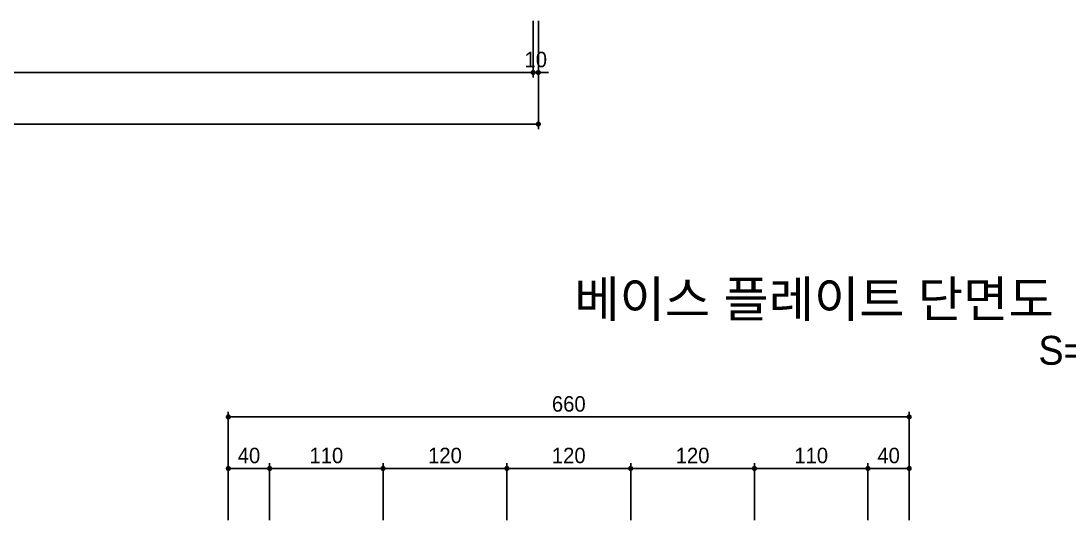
# Model space of a CAD drawing. Header units: millimetres. Extents: x 173610 to 224070, y -281283 to -269403.
# Drawn here: x 195284 to 197316, y -273351 to -272383 of the extents above; entities that cross this region are included whole.
import ezdxf
from ezdxf.enums import TextEntityAlignment as Align

# ---------------------------------------------------------------- set-up
doc = ezdxf.new("R2010")
doc.units = ezdxf.units.MM
for name, color, linetype in [('$.치수선-본선', 140, 'Continuous'), ('CZ-TEX1', 6, 'Continuous'), ('DIML', 1, 'Continuous')]:
    doc.layers.add(name, color=color, linetype=linetype)
doc.styles.add('TB_BTXT', font='H2GTRE_1.TTF')
doc.styles.add('TEXT', font='Dotum_1.TTF')
doc.dimstyles.new('사본 일반도면_0100', dxfattribs={"dimtxt": 600, "dimasz": 200, "dimexe": 200, "dimexo": 0, "dimgap": 100, "dimtad": 1, "dimdec": 0, "dimlfac": 0.5, "dimzin": 0, "dimdsep": 46, "dimlunit": 6, "dimtxsty": 'TEXT', "dimblk": 'DOT', "dimcen": 0.09, "dimclrd": 1, "dimclre": 1, "dimclrt": 7, "dimadec": 8, "dimazin": 0, "dimtfac": 1, "dimtdec": 0, "dimtix": 1, "dimtmove": 2, "dimatfit": 3, "dimldrblk": 'DOT', "dimfxl": 200, "dimfrac": 2, "dimtolj": 1, "dimtzin": 0, "dimarcsym": 0})

# ---------------------------------------------------------------- blocks, each defined once
blk = doc.blocks.new('_Dot')
at = {"layer": 'DIML', "color": 140, "linetype": 'Continuous'}
blk.add_line((0, 0), (-1, 0), dxfattribs=at)
at = {"layer": 'DIML', "color": 140, "linetype": 'Continuous', "const_width": 0.5}
blk.add_lwpolyline([(-0.25, 0, 1), (0.25, 0, 1)], format="xyb", close=True, dxfattribs=at)
blk = doc.blocks.new('*D70')
at = {"layer": '$.치수선-본선', "color": 140, "lineweight": -2}
for p, q in [((193731.9, -272383.4), (193731.9, -272493.4)), ((196277, -272383.4), (196277, -272493.4)), ((193741.9, -272483.4), (196267, -272483.4))]:
    blk.add_line(p, q, dxfattribs=at)
at = {"layer": 'Defpoints', "color": 0}
for p in [(193731.9, -272383.4), (196277, -272383.4), (196277, -272483.4)]:
    blk.add_point(p, dxfattribs=at)
at = {"layer": '$.치수선-본선', "color": 140, "lineweight": -2, "xscale": 10, "yscale": 10, "zscale": 10, "rotation": 180}
blk.add_blockref('_Dot', (193731.9, -272483.4), dxfattribs=at)
at = {"layer": '$.치수선-본선', "color": 140, "lineweight": -2, "xscale": 10, "yscale": 10, "zscale": 10}
blk.add_blockref('_Dot', (196277, -272483.4), dxfattribs=at)
at = {"layer": '$.치수선-본선', "color": 140, "insert": (195004.4, -272458.4), "char_height": 30, "attachment_point": 5, "style": 'TEXT'}
blk.add_mtext('\\A1;2.545', dxfattribs=at)
blk = doc.blocks.new('*D71')
at = {"layer": '$.치수선-본선', "color": 140, "lineweight": -2}
for p, q in [((196277, -272383.4), (196277, -272493.4)), ((196287, -272383.4), (196287, -272493.4)), ((196267, -272483.4), (196257, -272483.4)), ((196277, -272483.4), (196287, -272483.4)), ((196297, -272483.4), (196307, -272483.4))]:
    blk.add_line(p, q, dxfattribs=at)
at = {"layer": 'Defpoints', "color": 0}
for p in [(196277, -272383.4), (196287, -272383.4), (196287, -272483.4)]:
    blk.add_point(p, dxfattribs=at)
at = {"layer": '$.치수선-본선', "color": 140, "lineweight": -2, "xscale": 10, "yscale": 10, "zscale": 10}
blk.add_blockref('_Dot', (196277, -272483.4), dxfattribs=at)
at = {"layer": '$.치수선-본선', "color": 140, "lineweight": -2, "xscale": 10, "yscale": 10, "zscale": 10, "rotation": 180}
blk.add_blockref('_Dot', (196287, -272483.4), dxfattribs=at)
at = {"layer": '$.치수선-본선', "color": 140, "insert": (196282, -272458.4), "char_height": 30, "attachment_point": 5, "style": 'TEXT'}
blk.add_mtext('\\A1;10', dxfattribs=at)
blk = doc.blocks.new('*D72')
at = {"layer": '$.치수선-본선', "color": 140, "lineweight": -2}
for p, q in [((196287, -272383.4), (196287, -272593.4)), ((193715.9, -272483.4), (193715.9, -272593.4)), ((193725.9, -272583.4), (196277, -272583.4))]:
    blk.add_line(p, q, dxfattribs=at)
at = {"layer": 'Defpoints', "color": 0}
for p in [(196287, -272383.4), (193715.9, -272483.4), (196287, -272583.4)]:
    blk.add_point(p, dxfattribs=at)
at = {"layer": '$.치수선-본선', "color": 140, "lineweight": -2, "xscale": 10, "yscale": 10, "zscale": 10, "rotation": 180}
blk.add_blockref('_Dot', (193715.9, -272583.4), dxfattribs=at)
at = {"layer": '$.치수선-본선', "color": 140, "lineweight": -2, "xscale": 10, "yscale": 10, "zscale": 10}
blk.add_blockref('_Dot', (196287, -272583.4), dxfattribs=at)
at = {"layer": '$.치수선-본선', "color": 140, "insert": (195001.4, -272558.4), "char_height": 30, "attachment_point": 5, "style": 'TEXT'}
blk.add_mtext('\\A1;2.571', dxfattribs=at)
blk = doc.blocks.new('*D92')
at = {"layer": '$.치수선-본선', "color": 140, "lineweight": -2}
for p, q in [((196226, -273351.2), (196226, -273241.2)), ((196466, -273351.2), (196466, -273241.2)), ((196456, -273251.2), (196236, -273251.2))]:
    blk.add_line(p, q, dxfattribs=at)
at = {"layer": 'Defpoints', "color": 0}
for p in [(196226, -273251.2), (196226, -273351.2), (196466, -273351.2)]:
    blk.add_point(p, dxfattribs=at)
at = {"layer": '$.치수선-본선', "color": 140, "lineweight": -2, "xscale": 10, "yscale": 10, "zscale": 10, "rotation": 180}
blk.add_blockref('_Dot', (196226, -273251.2), dxfattribs=at)
at = {"layer": '$.치수선-본선', "color": 140, "lineweight": -2, "xscale": 10, "yscale": 10, "zscale": 10}
blk.add_blockref('_Dot', (196466, -273251.2), dxfattribs=at)
at = {"layer": '$.치수선-본선', "color": 140, "insert": (196346, -273226.2), "char_height": 30, "attachment_point": 5, "style": 'TEXT'}
blk.add_mtext('\\A1;120', dxfattribs=at)
blk = doc.blocks.new('*D93')
at = {"layer": '$.치수선-본선', "color": 140, "lineweight": -2}
for p, q in [((195686, -273251.2), (195686, -273141.2)), ((197006, -273251.2), (197006, -273141.2)), ((196996, -273151.2), (195696, -273151.2))]:
    blk.add_line(p, q, dxfattribs=at)
at = {"layer": 'Defpoints', "color": 0}
for p in [(195686, -273151.2), (195686, -273251.2), (197006, -273251.2)]:
    blk.add_point(p, dxfattribs=at)
at = {"layer": '$.치수선-본선', "color": 140, "lineweight": -2, "xscale": 10, "yscale": 10, "zscale": 10, "rotation": 180}
blk.add_blockref('_Dot', (195686, -273151.2), dxfattribs=at)
at = {"layer": '$.치수선-본선', "color": 140, "lineweight": -2, "xscale": 10, "yscale": 10, "zscale": 10}
blk.add_blockref('_Dot', (197006, -273151.2), dxfattribs=at)
at = {"layer": '$.치수선-본선', "color": 140, "insert": (196346, -273126.2), "char_height": 30, "attachment_point": 5, "style": 'TEXT'}
blk.add_mtext('\\A1;660', dxfattribs=at)
blk = doc.blocks.new('*D108')
at = {"layer": '$.치수선-본선', "color": 140, "lineweight": -2}
for p, q in [((195686, -273351.2), (195686, -273241.2)), ((195766, -273351.2), (195766, -273241.2)), ((195696, -273251.2), (195756, -273251.2))]:
    blk.add_line(p, q, dxfattribs=at)
at = {"layer": 'Defpoints', "color": 0}
for p in [(195766, -273251.2), (195686, -273351.2), (195766, -273351.2)]:
    blk.add_point(p, dxfattribs=at)
at = {"layer": '$.치수선-본선', "color": 140, "lineweight": -2, "xscale": 10, "yscale": 10, "zscale": 10, "rotation": 180}
blk.add_blockref('_Dot', (195686, -273251.2), dxfattribs=at)
at = {"layer": '$.치수선-본선', "color": 140, "lineweight": -2, "xscale": 10, "yscale": 10, "zscale": 10}
blk.add_blockref('_Dot', (195766, -273251.2), dxfattribs=at)
at = {"layer": '$.치수선-본선', "color": 140, "insert": (195726, -273226.2), "char_height": 30, "attachment_point": 5, "style": 'TEXT'}
blk.add_mtext('\\A1;40', dxfattribs=at)
blk = doc.blocks.new('*D109')
at = {"layer": '$.치수선-본선', "color": 140, "lineweight": -2}
for p, q in [((196926, -273351.2), (196926, -273241.2)), ((197006, -273351.2), (197006, -273241.2)), ((196996, -273251.2), (196936, -273251.2))]:
    blk.add_line(p, q, dxfattribs=at)
at = {"layer": 'Defpoints', "color": 0}
for p in [(196926, -273251.2), (196926, -273351.2), (197006, -273351.2)]:
    blk.add_point(p, dxfattribs=at)
at = {"layer": '$.치수선-본선', "color": 140, "lineweight": -2, "xscale": 10, "yscale": 10, "zscale": 10, "rotation": 180}
blk.add_blockref('_Dot', (196926, -273251.2), dxfattribs=at)
at = {"layer": '$.치수선-본선', "color": 140, "lineweight": -2, "xscale": 10, "yscale": 10, "zscale": 10}
blk.add_blockref('_Dot', (197006, -273251.2), dxfattribs=at)
at = {"layer": '$.치수선-본선', "color": 140, "insert": (196966, -273226.2), "char_height": 30, "attachment_point": 5, "style": 'TEXT'}
blk.add_mtext('\\A1;40', dxfattribs=at)
blk = doc.blocks.new('*D116')
at = {"layer": '$.치수선-본선', "color": 140, "lineweight": -2}
for p, q in [((195986, -273351.2), (195986, -273241.2)), ((196226, -273351.2), (196226, -273241.2)), ((196216, -273251.2), (195996, -273251.2))]:
    blk.add_line(p, q, dxfattribs=at)
at = {"layer": 'Defpoints', "color": 0}
for p in [(195986, -273251.2), (195986, -273351.2), (196226, -273351.2)]:
    blk.add_point(p, dxfattribs=at)
at = {"layer": '$.치수선-본선', "color": 140, "lineweight": -2, "xscale": 10, "yscale": 10, "zscale": 10, "rotation": 180}
blk.add_blockref('_Dot', (195986, -273251.2), dxfattribs=at)
at = {"layer": '$.치수선-본선', "color": 140, "lineweight": -2, "xscale": 10, "yscale": 10, "zscale": 10}
blk.add_blockref('_Dot', (196226, -273251.2), dxfattribs=at)
at = {"layer": '$.치수선-본선', "color": 140, "insert": (196106, -273226.2), "char_height": 30, "attachment_point": 5, "style": 'TEXT'}
blk.add_mtext('\\A1;120', dxfattribs=at)
blk = doc.blocks.new('*D117')
at = {"layer": '$.치수선-본선', "color": 140, "lineweight": -2}
for p, q in [((195766, -273351.2), (195766, -273241.2)), ((195986, -273351.2), (195986, -273241.2)), ((195976, -273251.2), (195776, -273251.2))]:
    blk.add_line(p, q, dxfattribs=at)
at = {"layer": 'Defpoints', "color": 0}
for p in [(195766, -273251.2), (195766, -273351.2), (195986, -273351.2)]:
    blk.add_point(p, dxfattribs=at)
at = {"layer": '$.치수선-본선', "color": 140, "lineweight": -2, "xscale": 10, "yscale": 10, "zscale": 10, "rotation": 180}
blk.add_blockref('_Dot', (195766, -273251.2), dxfattribs=at)
at = {"layer": '$.치수선-본선', "color": 140, "lineweight": -2, "xscale": 10, "yscale": 10, "zscale": 10}
blk.add_blockref('_Dot', (195986, -273251.2), dxfattribs=at)
at = {"layer": '$.치수선-본선', "color": 140, "insert": (195876, -273226.2), "char_height": 30, "attachment_point": 5, "style": 'TEXT'}
blk.add_mtext('\\A1;110', dxfattribs=at)
blk = doc.blocks.new('*D118')
at = {"layer": '$.치수선-본선', "color": 140, "lineweight": -2}
for p, q in [((196466, -273351.2), (196466, -273241.2)), ((196706, -273351.2), (196706, -273241.2)), ((196476, -273251.2), (196696, -273251.2))]:
    blk.add_line(p, q, dxfattribs=at)
at = {"layer": 'Defpoints', "color": 0}
for p in [(196706, -273251.2), (196466, -273351.2), (196706, -273351.2)]:
    blk.add_point(p, dxfattribs=at)
at = {"layer": '$.치수선-본선', "color": 140, "lineweight": -2, "xscale": 10, "yscale": 10, "zscale": 10, "rotation": 180}
blk.add_blockref('_Dot', (196466, -273251.2), dxfattribs=at)
at = {"layer": '$.치수선-본선', "color": 140, "lineweight": -2, "xscale": 10, "yscale": 10, "zscale": 10}
blk.add_blockref('_Dot', (196706, -273251.2), dxfattribs=at)
at = {"layer": '$.치수선-본선', "color": 140, "insert": (196586, -273226.2), "char_height": 30, "attachment_point": 5, "style": 'TEXT'}
blk.add_mtext('\\A1;120', dxfattribs=at)
blk = doc.blocks.new('*D119')
at = {"layer": '$.치수선-본선', "color": 140, "lineweight": -2}
for p, q in [((196706, -273351.2), (196706, -273241.2)), ((196926, -273351.2), (196926, -273241.2)), ((196716, -273251.2), (196916, -273251.2))]:
    blk.add_line(p, q, dxfattribs=at)
at = {"layer": 'Defpoints', "color": 0}
for p in [(196926, -273251.2), (196706, -273351.2), (196926, -273351.2)]:
    blk.add_point(p, dxfattribs=at)
at = {"layer": '$.치수선-본선', "color": 140, "lineweight": -2, "xscale": 10, "yscale": 10, "zscale": 10, "rotation": 180}
blk.add_blockref('_Dot', (196706, -273251.2), dxfattribs=at)
at = {"layer": '$.치수선-본선', "color": 140, "lineweight": -2, "xscale": 10, "yscale": 10, "zscale": 10}
blk.add_blockref('_Dot', (196926, -273251.2), dxfattribs=at)
at = {"layer": '$.치수선-본선', "color": 140, "insert": (196816, -273226.2), "char_height": 30, "attachment_point": 5, "style": 'TEXT'}
blk.add_mtext('\\A1;110', dxfattribs=at)

msp = doc.modelspace()

# ---------------------------------------------------------------- texts
at = {"layer": 'CZ-TEX1', "style": 'TB_BTXT'}
for s, height, p in [('베이스 플레이트 단면도', 70, (196821.4191, -272957.7652)), ('S=1:5', 56, (197353.1852, -273050.0804))]:
    msp.add_text(s, height=height, dxfattribs=at).set_placement(p, align=Align.CENTER)

# ---------------------------------------------------------------- dimensions: what is measured, and where the dimension line sits
at = {"layer": '$.치수선-본선', "color": 140}
for base, p1, p2, override, picture, middle in [((196286.9803, -272583.445), (193715.8876, -272483.445), (196286.9803, -272383.445), {"dimscale": 0.05, "dimgap": 200, "dimdec": 3, "dimlfac": 0.001, "dimclrd": 140, "dimclre": 140, "dimclrt": 140}, '*D72', (195001.434, -272558.4246)), ((196276.9803, -272483.445), (193731.8876, -272383.445), (196276.9803, -272383.445), {"dimscale": 0.05, "dimgap": 200, "dimdec": 3, "dimlfac": 0.001, "dimclrd": 140, "dimclre": 140, "dimclrt": 140}, '*D70', (195004.434, -272458.4246)), ((196286.9803, -272483.445), (196276.9803, -272383.445), (196286.9803, -272383.445), {"dimscale": 0.05, "dimgap": 200, "dimlfac": 1, "dimclrd": 140, "dimclre": 140, "dimclrt": 140}, '*D71', (196281.9803, -272458.4246)), ((195765.9852, -273251.1741), (195685.9852, -273351.1741), (195765.9852, -273351.1741), {"dimscale": 0.05, "dimgap": 200, "dimclrd": 140, "dimclre": 140, "dimclrt": 140}, '*D108', (195725.9852, -273226.1538)), ((196705.9852, -273251.1741), (196465.9852, -273351.1741), (196705.9852, -273351.1741), {"dimscale": 0.05, "dimgap": 200, "dimclrd": 140, "dimclre": 140, "dimclrt": 140}, '*D118', (196585.9852, -273226.1538)), ((196925.9852, -273251.1741), (196705.9852, -273351.1741), (196925.9852, -273351.1741), {"dimscale": 0.05, "dimgap": 200, "dimclrd": 140, "dimclre": 140, "dimclrt": 140}, '*D119', (196815.9852, -273226.1538))]:
    dim = msp.add_linear_dim(base=base, p1=p1, p2=p2, dimstyle='사본 일반도면_0100', override=override, dxfattribs=at)
    dim.commit()
    dim.dimension.update_dxf_attribs({"geometry": picture, "text_midpoint": middle})
for base, p1, p2, picture, middle in [((195685.9852, -273151.1741), (197005.9852, -273251.1741), (195685.9852, -273251.1741), '*D93', (196345.9852, -273126.1538)), ((195765.9852, -273251.1741), (195985.9852, -273351.1741), (195765.9852, -273351.1741), '*D117', (195875.9852, -273226.1538)), ((195985.9852, -273251.1741), (196225.9852, -273351.1741), (195985.9852, -273351.1741), '*D116', (196105.9852, -273226.1538)), ((196225.9852, -273251.1741), (196465.9852, -273351.1741), (196225.9852, -273351.1741), '*D92', (196345.9852, -273226.1538)), ((196925.9852, -273251.1741), (197005.9852, -273351.1741), (196925.9852, -273351.1741), '*D109', (196965.9852, -273226.1538))]:
    dim = msp.add_linear_dim(base=base, p1=p1, p2=p2, angle=180, dimstyle='사본 일반도면_0100', override={"dimscale": 0.05, "dimgap": 200, "dimclrd": 140, "dimclre": 140, "dimclrt": 140}, dxfattribs=at)
    dim.commit()
    dim.dimension.update_dxf_attribs({"geometry": picture, "text_midpoint": middle})

doc.saveas('drawing.dxf')
